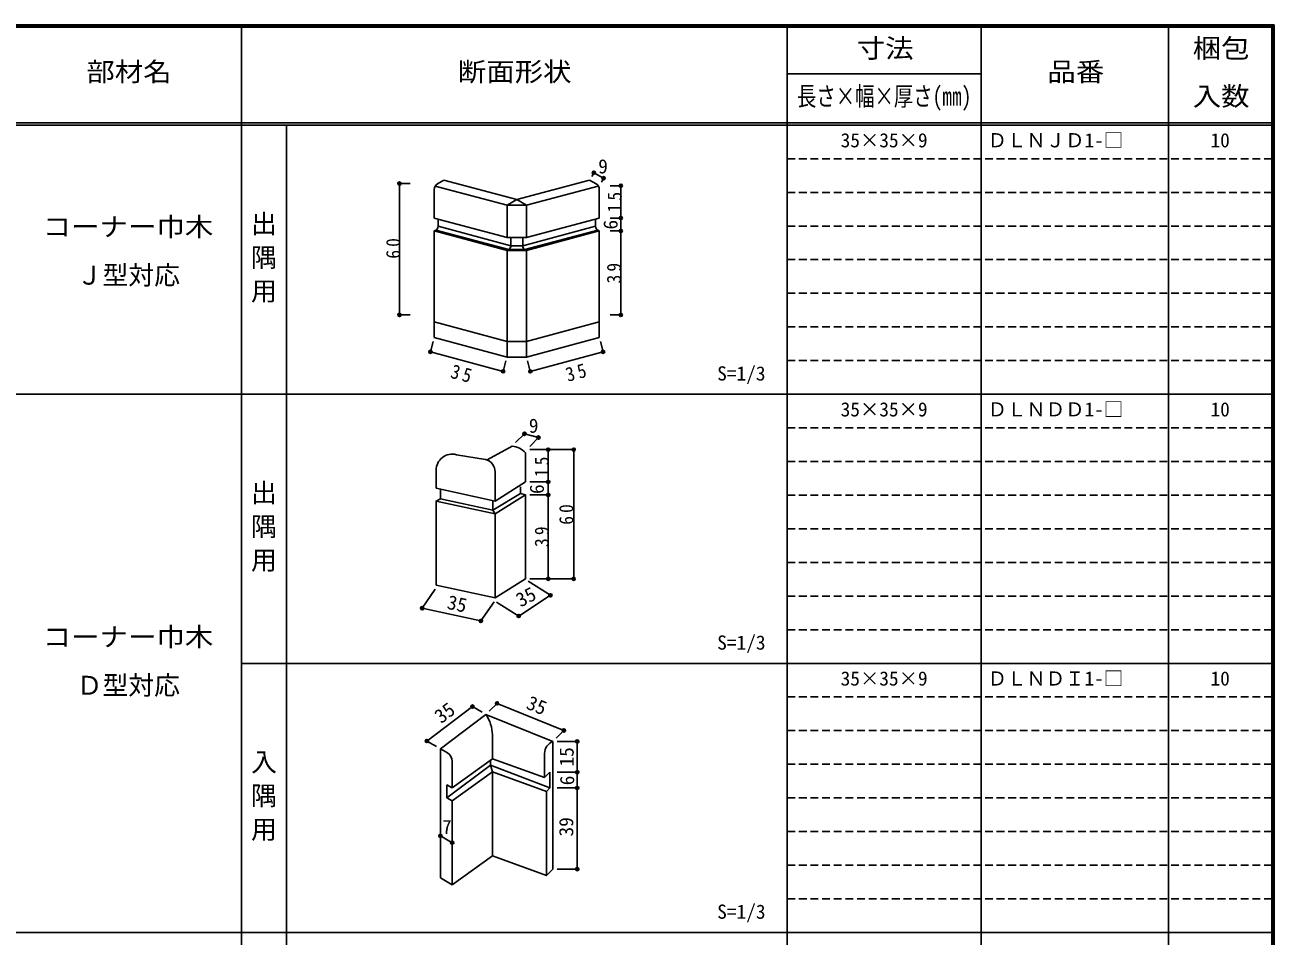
# Model space of a CAD drawing. Units: millimetres, scale not verified. Extents: x -600 to 570, y -431 to 418.
# Drawn here: x -10 to 570, y -6 to 418 of the extents above; entities that cross this region are included whole.
import ezdxf
from ezdxf.enums import TextEntityAlignment as Align

# ---------------------------------------------------------------- set-up
doc = ezdxf.new("R2010")
doc.units = ezdxf.units.MM
doc.header["$LTSCALE"] = 3
doc.header["$PDMODE"] = 32
doc.header["$PDSIZE"] = 1.5
doc.linetypes.add('DASHED1', pattern=[1.8, 1.2, -0.6])
for name, color, linetype in [('0-A', 7, 'Continuous'), ('1-4', 3, 'Continuous'), ('1-A', 7, 'Continuous'), ('1-B', 7, 'Continuous'), ('F-1', 7, 'DASHED1'), ('F-A', 7, 'Continuous')]:
    doc.layers.add(name, color=color, linetype=linetype)
doc.styles.add('ＭＳ ゴシック', font='')
doc.styles.get('ＭＳ ゴシック').set_extended_font_data('MS Gothic')

msp = doc.modelspace()

# ---------------------------------------------------------------- linework, layer by layer
at = {"layer": '1-4'}
for p, q in [((181.573, 343.7), (184.573, 345.432)), ((218.38, 336.373), (184.573, 345.432)), ((218.38, 336.373), (252.188, 345.432)), ((255.188, 343.7), (252.188, 345.432)), ((180.073, 341.102), (180.073, 327.834)), ((256.688, 341.102), (256.688, 327.834)), ((213.88, 333.775), (218.38, 336.373)), ((213.88, 318.775), (213.88, 333.775)), ((213.88, 333.775), (222.88, 333.775)), ((222.88, 333.775), (218.38, 336.373)), ((222.88, 318.775), (222.88, 333.775)), ((213.88, 318.775), (180.073, 327.834)), ((181.805, 323.989), (181.805, 327.37)), ((254.956, 323.989), (254.956, 327.37)), ((180.805, 322.257), (180.073, 321.834)), ((213.88, 312.775), (180.073, 321.834)), ((180.073, 272.334), (180.073, 321.834)), ((214.612, 313.198), (180.805, 322.257)), ((215.612, 314.93), (181.805, 323.989)), ((221.148, 314.93), (254.956, 323.989)), ((222.148, 313.198), (255.956, 322.257)), ((222.88, 312.775), (256.688, 321.834)), ((255.956, 322.257), (256.688, 321.834)), ((256.688, 321.834), (256.688, 272.334)), ((214.612, 313.198), (213.88, 312.775)), ((215.612, 314.93), (215.612, 318.775)), ((221.148, 314.93), (215.612, 314.93)), ((221.148, 314.93), (221.148, 318.775)), ((222.148, 313.198), (222.88, 312.775)), ((213.88, 312.775), (222.88, 312.775)), ((213.88, 312.775), (213.88, 263.275)), ((222.88, 312.775), (222.88, 263.275)), ((213.88, 270.522), (180.073, 279.581)), ((222.88, 270.522), (256.688, 279.581)), ((213.88, 263.275), (180.073, 272.334)), ((213.88, 270.522), (222.88, 270.522)), ((222.88, 263.275), (256.688, 272.334)), ((213.88, 263.275), (222.88, 263.275)), ((204.561, 215.451), (216.204, 221.897)), ((203.861, 215.686), (190.345, 217.912)), ((222.363, 205.247), (222.363, 218.749)), ((180.904, 210.668), (180.904, 202.336)), ((208.308, 209.891), (208.308, 196.389)), ((208.308, 196.389), (222.363, 205.247)), ((208.308, 196.389), (180.904, 202.336)), ((180.904, 196.336), (182.904, 197.353)), ((182.904, 201.801), (182.904, 197.353)), ((207.303, 192.211), (182.904, 197.353)), ((222.363, 199.247), (220.132, 199.845)), ((180.904, 157.336), (208.308, 151.389)), ((182.918, 81.302), (204.084, 97.298)), ((204.084, 97.298), (235.132, 84.714)), ((207.042, 87.775), (207.042, 76.581)), ((186.168, 79.426), (182.918, 81.302)), ((182.918, 21.302), (182.918, 81.302)), ((235.132, 25.438), (235.132, 84.714)), ((188.418, 63.127), (207.042, 76.581)), ((188.418, 75.529), (188.418, 63.127)), ((206.209, 75.748), (206.209, 73.691)), ((207.042, 76.581), (231.299, 67.919)), ((231.299, 79.119), (231.299, 67.919)), ((185.918, 58.57), (206.209, 73.691)), ((207.042, 70.581), (188.418, 57.127)), ((207.042, 70.581), (206.209, 73.691)), ((207.042, 70.581), (207.042, 31.581)), ((232.132, 61.438), (207.042, 70.581)), ((231.299, 67.919), (233.799, 70.419)), ((233.799, 63.104), (233.799, 70.438)), ((188.418, 63.127), (185.918, 64.57)), ((185.918, 58.57), (185.918, 64.57)), ((188.418, 57.127), (185.918, 58.57)), ((188.418, 18.127), (188.418, 57.127)), ((188.418, 18.127), (207.042, 31.581)), ((232.132, 22.438), (207.042, 31.581)), ((188.418, 18.127), (182.918, 21.302))]:
    msp.add_line(p, q, dxfattribs=at)
for points in [[(213.88, 318.775), (222.88, 318.775), (256.688, 327.834)], [(207.303, 192.211), (220.132, 199.845), (220.132, 203.016)], [(208.308, 151.389), (222.363, 160.247), (222.363, 199.247), (208.308, 190.389)], [(180.904, 157.336), (180.904, 196.336), (208.308, 190.389)], [(208.308, 151.389), (208.308, 190.389), (207.303, 192.211), (207.303, 196.658)], [(232.132, 61.438), (233.799, 63.104), (206.209, 73.691)], [(235.132, 25.438), (232.132, 22.438), (232.132, 61.438)]]:
    msp.add_lwpolyline(points, dxfattribs=at)
for centre, radius, start, end in [((183.073, 341.102), 3, 120, 180), ((253.688, 341.102), 3, 0, 60), ((179.805, 323.989), 2, 300, 0), ((256.956, 323.989), 2, 180, 240), ((213.612, 314.93), 2, 300, 360), ((223.148, 314.93), 2, 180, 240), ((215.485, 212.892), 9.034, 40.41484, 85.43463), ((188.404, 210.668), 7.5, 75, 180), ((202.308, 209.891), 6, 0, 75), ((189.085, 87.417), 17.961, 1.14249, 33.37628), ((237.299, 79.119), 6, 111.16845, 180), ((183.918, 75.529), 4.5, 0, 60)]:
    msp.add_arc(centre, radius, start, end, dxfattribs=at)
at = {"layer": '1-B', "color": 4}
for p, q in [((254.188, 348.896), (253.188, 347.164)), ((254.188, 348.896), (258.688, 346.298)), ((163.88, 343.834), (168.88, 343.834)), ((163.88, 343.834), (163.88, 282.834)), ((258.688, 346.298), (257.688, 344.566)), ((266.688, 342.834), (261.688, 342.834)), ((266.688, 342.834), (266.688, 282.834)), ((266.688, 327.834), (261.688, 327.834)), ((266.688, 321.834), (261.688, 321.834)), ((163.88, 282.834), (168.88, 282.834)), ((266.688, 282.834), (261.688, 282.834)), ((178.289, 265.678), (179.584, 270.508)), ((258.471, 265.678), (257.177, 270.508)), ((212.068, 256.627), (178.289, 265.678)), ((212.068, 256.627), (213.363, 261.457)), ((224.664, 256.62), (223.369, 261.449)), ((258.471, 265.678), (224.664, 256.62)), ((217.837, 223.53), (221.919, 227.613)), ((221.919, 227.613), (228.453, 225.862)), ((224.371, 221.779), (228.453, 225.862)), ((244.806, 220.247), (224.363, 220.247)), ((233.003, 160.247), (233.003, 220.247)), ((244.806, 220.247), (244.806, 160.247)), ((233.003, 205.247), (224.363, 205.247)), ((233.003, 199.247), (224.363, 199.247)), ((223.709, 159.093), (234.02, 152.595)), ((244.806, 160.247), (224.363, 160.247)), ((180.525, 155.472), (174.424, 146.612)), ((234.02, 152.595), (219.265, 142.973)), ((174.424, 146.612), (201.74, 140.67)), ((207.84, 149.529), (201.74, 140.67)), ((208.953, 149.471), (219.265, 142.973)), ((202.291, 98.333), (197.808, 100.921)), ((205.548, 98.762), (209.208, 102.422)), ((240.256, 89.838), (209.208, 102.422)), ((236.596, 86.178), (240.256, 89.838)), ((246.439, 84.714), (237.132, 84.714)), ((246.439, 84.714), (246.439, 25.438)), ((246.439, 70.419), (237.132, 70.419)), ((246.439, 63.104), (237.132, 63.104)), ((188.418, 37.696), (182.918, 40.871)), ((246.439, 25.438), (237.132, 25.438))]:
    msp.add_line(p, q, dxfattribs=at)
at = {"layer": '1-B', "color": 3}
for p, q in [((213.88, 333.775), (180.539, 342.709)), ((222.88, 333.775), (256.221, 342.709)), ((222.148, 313.198), (214.612, 313.198))]:
    msp.add_line(p, q, dxfattribs=at)
at = {"layer": '1-B', "color": 4}
msp.add_lwpolyline([(181.125, 82.337), (176.642, 84.925), (197.808, 100.921)], dxfattribs=at)
at = {"layer": '1-B'}
for p in [(254.188, 348.896), (163.88, 343.834), (258.688, 346.298), (266.688, 342.834), (266.688, 327.834), (266.688, 321.834), (163.88, 282.834), (266.688, 282.834), (178.289, 265.678), (258.471, 265.678), (212.068, 256.627), (224.664, 256.62), (221.919, 227.613), (228.453, 225.862), (233.003, 220.247), (244.806, 220.247), (233.003, 205.247), (233.003, 199.247), (233.003, 160.247), (244.806, 160.247), (234.02, 152.595), (174.424, 146.612), (201.74, 140.67), (219.265, 142.973), (197.808, 100.921), (209.208, 102.422), (240.256, 89.838), (176.642, 84.925), (246.439, 84.714), (246.439, 70.419), (246.439, 63.104), (182.918, 40.871), (188.418, 37.696), (246.439, 25.438)]:
    msp.add_point(p, dxfattribs=at)
at = {"layer": 'F-1', "color": 6, "linetype": 'Continuous'}
for p, q in [((-600, 417), (570, 417)), ((-600, 416.5), (570, 416.5)), ((569, 417.5), (569, -420.5)), ((569.5, 417.5), (569.5, -420.5)), ((570, 372), (-600, 372)), ((570, 371), (-600, 371))]:
    msp.add_line(p, q, dxfattribs=at)
at = {"layer": 'F-1', "linetype": 'Continuous'}
for p, q in [((90.5, 417.505), (90.5, -379.5)), ((344, 417.5), (344, -379)), ((434, 417.5), (434, -379.505)), ((521, 417.5), (521, -379.505)), ((344, 394.745), (434, 394.745)), ((111.5, 371), (111.5, -379.5)), ((569, 246), (-14.5, 246)), ((569, 121), (90.5, 121)), ((569, -4), (-14.5, -4))]:
    msp.add_line(p, q, dxfattribs=at)
at = {"layer": 'F-1'}
for p, q in [((569, 355.375), (344, 355.375)), ((569, 339.75), (344, 339.75)), ((569, 324.125), (344, 324.125)), ((569, 308.5), (344, 308.5)), ((569, 292.875), (344, 292.875)), ((569, 277.25), (344, 277.25)), ((569, 261.625), (344, 261.625)), ((569, 230.375), (344, 230.375)), ((569, 214.75), (344, 214.75)), ((569, 199.125), (344, 199.125)), ((569, 183.5), (344, 183.5)), ((569, 167.875), (344, 167.875)), ((569, 152.25), (344, 152.25)), ((569, 136.625), (344, 136.625)), ((569, 105.375), (344, 105.375)), ((569, 89.75), (344, 89.75)), ((569, 74.125), (344, 74.125)), ((569, 58.5), (344, 58.5)), ((569, 42.875), (344, 42.875)), ((569, 27.25), (344, 27.25)), ((569, 11.625), (344, 11.625))]:
    msp.add_line(p, q, dxfattribs=at)
at = {"layer": 'F-1', "color": 6, "linetype": 'Continuous'}
msp.add_lwpolyline([(-600, 417.5), (570, 417.5), (570, -420.5)], dxfattribs=at)

# ---------------------------------------------------------------- texts
at = {"layer": '0-A', "style": 'ＭＳ ゴシック', "width": 1.1}
for p in [(-1.75, 316.75), (-1.75, 126.25)]:
    msp.add_text('コーナー巾木', height=8.798, dxfattribs=at).set_placement(p, align=Align.BOTTOM_LEFT)
at = {"layer": '0-A', "style": 'ＭＳ ゴシック'}
for s, p in [('Ｊ型対応', (14, 294.25)), ('Ｄ型対応', (14, 103.75))]:
    msp.add_text(s, height=8.798, dxfattribs=at).set_placement(p, align=Align.BOTTOM_LEFT)
at = {"layer": '1-A', "style": 'ＭＳ ゴシック'}
for s, height, p in [('35×35×9', 6.598, (368.75, 358.688)), ('ＤＬＮＪＤ1-□', 6.598, (437, 358.688)), ('10', 6.598, (540.5, 358.688)), ('出', 8.798, (95, 318.125)), ('隅', 8.798, (95, 302.5)), ('用', 8.798, (95, 286.875)), ('S=1/3', 6.598, (311.449, 250.377)), ('35×35×9', 6.598, (368.75, 233.688)), ('ＤＬＮＤＤ1-□', 6.598, (437, 233.688)), ('10', 6.598, (540.5, 233.688)), ('出', 8.798, (95, 193.125)), ('隅', 8.798, (95, 177.5)), ('用', 8.798, (95, 161.875)), ('S=1/3', 6.598, (311.45, 125.377)), ('35×35×9', 6.598, (368.75, 108.688)), ('ＤＬＮＤＩ1-□', 6.598, (437, 108.688)), ('10', 6.598, (540.5, 108.688)), ('入', 8.798, (95, 68.125)), ('隅', 8.798, (95, 52.5)), ('用', 8.798, (95, 36.875)), ('S=1/3', 6.598, (311.45, 0.377))]:
    msp.add_text(s, height=height, dxfattribs=at).set_placement(p, align=Align.BOTTOM_LEFT)
at = {"layer": '1-B', "style": 'ＭＳ ゴシック'}
for s, p in [('9', (256.188, 346.561)), ('9', (223.971, 226.101)), ('7', (183.712, 39.766))]:
    msp.add_text(s, height=6.598, dxfattribs=at).set_placement(p, align=Align.BOTTOM_LEFT)
for s, rotation, p in [('6', 90, (267.188, 322.503)), ('6', 90, (232.948, 199.659)), ('35', 347.755, (185.18, 144.486)), ('35', 27.778, (221.088, 145.141)), ('35', 337.937, (221.529, 98.291)), ('35', 37.08, (184.479, 91.155)), ('15', 90, (246.798, 73.08)), ('6', 90, (247.005, 64.355)), ('39', 90, (246.591, 40.571))]:
    msp.add_text(s, height=6.598, rotation=rotation, dxfattribs=at).set_placement(p, align=Align.BOTTOM_LEFT)
at = {"layer": '1-B', "char_height": 6.598, "attachment_point": 7, "style": 'ＭＳ ゴシック'}
for s, insert, rotation in [('\\T1.36;\\W0.9;15', (267.188, 330.459), 90), ('\\T1.36;\\W0.9;60', (164.38, 308.959), 90), ('\\T1.36;\\W0.9;39', (266.9, 297.459), 90), ('\\T1.36;\\W0.9;35', (187.188, 253.602), 345), ('\\T1.36;\\W0.9;35', (242.124, 251.636), 15), ('\\T1.36;\\W0.9;15', (233.362, 207.493), 90), ('\\T1.36;\\W0.9;60', (244.751, 185.372), 90), ('\\T1.36;\\W0.9;39', (233.362, 175.05), 90)]:
    msp.add_mtext(s, dxfattribs=dict(at, insert=insert, rotation=rotation))
at = {"layer": 'F-A', "style": 'ＭＳ ゴシック'}
for s, width, p in [('寸法', 1.1, (376.25, 399.623)), ('梱包', 1.1, (532.25, 399.625)), ('部材名', 1.1, (18.5, 388.75)), ('断面形状', 1.1, (191, 388.75)), ('品番', 1.1, (464.75, 388.748)), ('長さ×幅×厚さ(㎜)', 0.75, (348.5, 377.373)), ('入数', 1.1, (532.25, 377.375))]:
    msp.add_text(s, height=8.798, dxfattribs=dict(at, width=width)).set_placement(p, align=Align.BOTTOM_LEFT)

doc.saveas('drawing.dxf')
